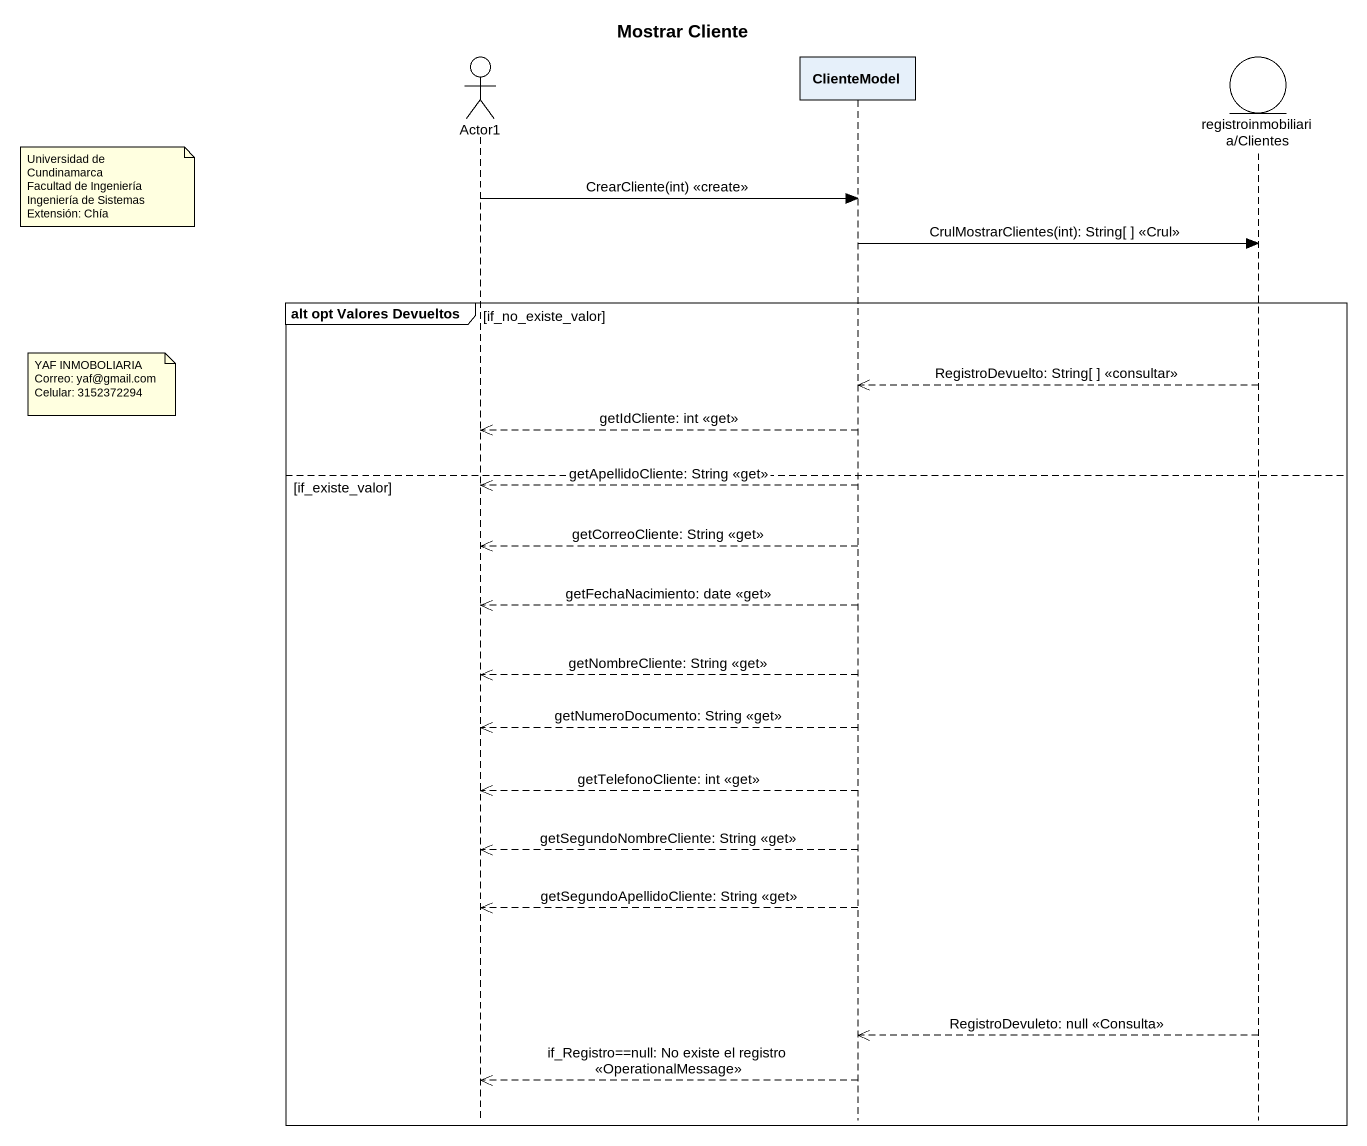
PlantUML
@startuml
title Mostrar Cliente
hide footbox
actor Actor1
participant ClienteModel
entity "registroinmobiliaria/Clientes" as registroinmobiliaria

note left of Actor1
  Universidad de Cundinamarca
  Facultad de Ingeniería
  Ingeniería de Sistemas
  Extensión: Chía
end note
Actor1 -> ClienteModel : CrearCliente(int) <<create>>
ClienteModel -> registroinmobiliaria : CrulMostrarClientes(int): String[ ] <<Crul>>
group alt opt Valores Devueltos [if_no_existe_valor]
  note left of Actor1
    YAF INMOBOLIARIA
    Correo: yaf@gmail.com
    Celular: 3152372294
  end note
  registroinmobiliaria -->> ClienteModel : RegistroDevuelto: String[ ] <<consultar>>
  ClienteModel -->> Actor1 : getIdCliente: int <<get>>
else if_existe_valor
  ClienteModel -->> Actor1 : getApellidoCliente: String <<get>>
  ClienteModel -->> Actor1 : getCorreoCliente: String <<get>>
  ClienteModel -->> Actor1 : getFechaNacimiento: date <<get>>
  ClienteModel -->> Actor1 : getNombreCliente: String <<get>>
  ClienteModel -->> Actor1 : getNumeroDocumento: String <<get>>
  ClienteModel -->> Actor1 : getTelefonoCliente: int <<get>>
  ClienteModel -->> Actor1 : getSegundoNombreCliente: String <<get>>
  ClienteModel -->> Actor1 : getSegundoApellidoCliente: String <<get>>
  registroinmobiliaria -->> ClienteModel : RegistroDevuleto: null <<Consulta>>
  ClienteModel -->> Actor1 : if_Registro==null: No existe el registro <<OperationalMessage>>
end
@enduml
